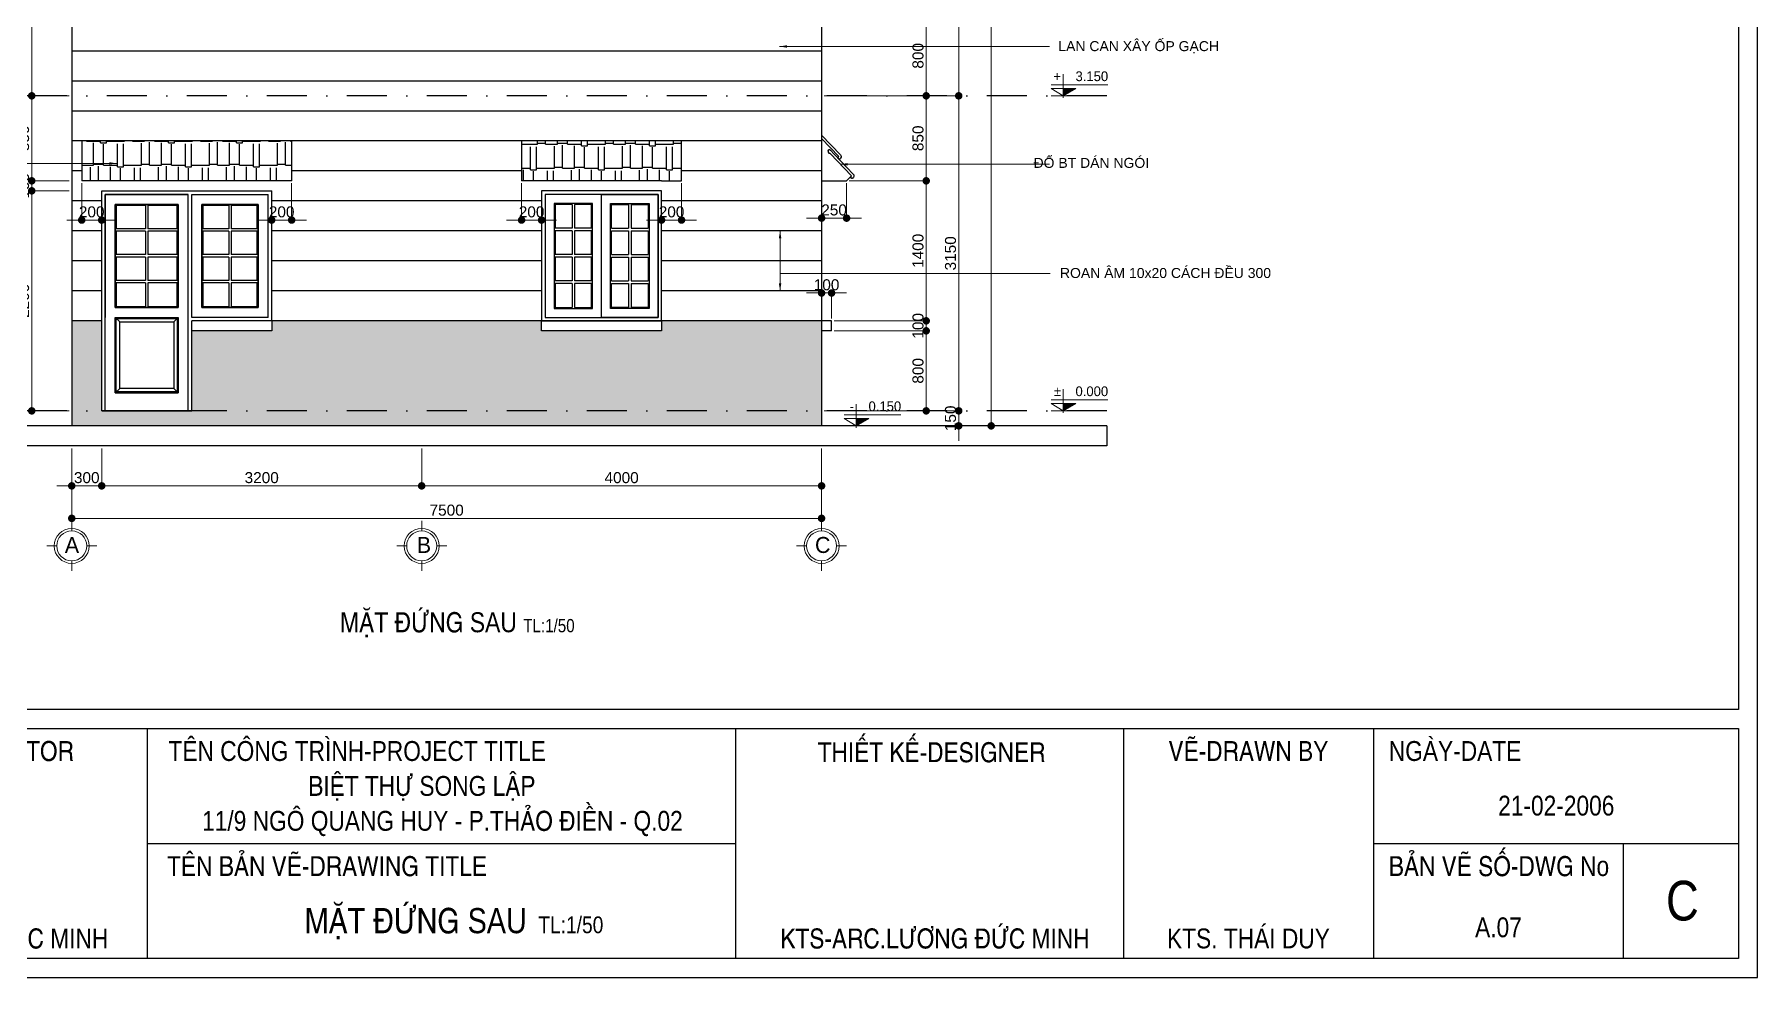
# Model space of a CAD drawing. Header units: millimetres. Extents: x -257631 to 60726, y -119421 to -4977.
# Drawn here: x 26256 to 60726, y -43125 to -24266 of the extents above; entities that cross this region are included whole.
import ezdxf
from ezdxf.enums import TextEntityAlignment as Align

# ---------------------------------------------------------------- set-up
doc = ezdxf.new("R2010")
doc.units = ezdxf.units.MM
doc.header["$LTSCALE"] = 400
doc.header["$MEASUREMENT"] = 0
doc.header["$PDMODE"] = 35
doc.linetypes.add('DASHDOTX2', pattern=[2, 1, -0.5, 0, -0.5])
for name, color, linetype in [('HACTH', 8, 'Continuous'), ('hatch', 9, 'Continuous'), ('KHUNG', 5, 'Continuous'), ('net 2', 7, 'Continuous'), ('net 3', 144, 'Continuous'), ('THAY', 7, 'Continuous'), ('VTH-TRUC', 1, 'Continuous')]:
    doc.layers.add(name, color=color, linetype=linetype)
doc.layers.add('VTH-GHI CHU- KI HIEU', color=7, linetype='Continuous', lineweight=13)
doc.styles.add('100_dim', font='VAVOB.TTF', dxfattribs={"height": 220})
doc.styles.add('100_tieude', font='VAVOB.TTF', dxfattribs={"height": 500})
doc.styles.add('VNI-AVO', font='vhelven.ttf', dxfattribs={"height": 220})
doc.styles.add('VNI-HEL-CON', font='vhelvcn.ttf')
doc.dimstyles.new('style-50', dxfattribs={"dimscale": 0, "dimtxt": 2.3, "dimasz": 150, "dimexe": 50, "dimexo": 50, "dimgap": 50, "dimtad": 1, "dimdec": 0, "dimlfac": 0.5, "dimzin": 9, "dimtxsty": 'VNI-AVO', "dimblk": 'DOT', "dimcen": 0, "dimdle": 150, "dimclrd": 146, "dimclre": 146, "dimclrt": 7, "dimadec": 0, "dimazin": 0, "dimtfac": 1, "dimtdec": 0, "dimtix": 1, "dimtmove": 2, "dimatfit": 3, "dimfxl": 0, "dimlwd": 13, "dimlwe": 13, "dimarcsym": 0})

# ---------------------------------------------------------------- blocks, each defined once
blk = doc.blocks.new('VTH- COTE')
at = {"layer": 'VTH-GHI CHU- KI HIEU'}
blk.add_hatch(color=256, dxfattribs=at).paths.add_polyline_path([(0, 0), (40.7, 24.3), (0, 24.3)])
for p, q in [((0, 71.4), (0, -6.7)), ((-39.7, 24.3), (40.7, 24.3)), ((-39.3, 36.3), (145.4, 36.3)), ((-39.3, 24.3), (0, 0)), ((-39.3, 0), (40.7, 0)), ((40.7, 24.3), (0, 0))]:
    blk.add_line(p, q, dxfattribs=at)
at = {"layer": 'VTH-GHI CHU- KI HIEU', "style": '100_dim'}
blk.add_attdef('%%P0.000', text='', height=32, dxfattribs=at).set_placement((147, 64.1), align=Align.MIDDLE_RIGHT)
blk = doc.blocks.new('_Dot')
at = {"color": 0, "linetype": 'ByBlock', "lineweight": -2}
blk.add_line((-0.5, 0), (-1, 0), dxfattribs=at)
at = {"color": 0, "linetype": 'ByBlock', "lineweight": 100, "const_width": 0.5}
blk.add_lwpolyline([(-0.25, 0, 1), (0.25, 0, 1)], format="xyb", close=True, dxfattribs=at)
blk = doc.blocks.new('*D617')
at = {"layer": 'Defpoints', "color": 0}
for p in [(255384, 106197), (270384, 106197), (270384, 104747)]:
    blk.add_point(p, dxfattribs=at)
at = {"layer": 'net 2', "color": 146, "lineweight": 13}
for p, q in [((255384, 106147), (255384, 104697)), ((270384, 106147), (270384, 104697)), ((255534, 104747), (270234, 104747))]:
    blk.add_line(p, q, dxfattribs=at)
at = {"layer": 'net 2', "color": 146, "lineweight": 13, "xscale": 150, "yscale": 150, "zscale": 150, "rotation": 180}
blk.add_blockref('_Dot', (255384, 104747), dxfattribs=at)
at = {"layer": 'net 2', "color": 146, "lineweight": 13, "xscale": 150, "yscale": 150, "zscale": 150}
blk.add_blockref('_Dot', (270384, 104747), dxfattribs=at)
at = {"layer": 'net 2', "color": 7, "insert": (262884, 104910), "char_height": 220, "attachment_point": 5, "style": 'VNI-AVO'}
blk.add_mtext('7500', dxfattribs=at)
blk = doc.blocks.new('*D616')
at = {"layer": 'Defpoints', "color": 0}
for p in [(271584, 131809), (270434, 106597), (273777, 106597)]:
    blk.add_point(p, dxfattribs=at)
at = {"layer": 'net 2', "color": 146, "lineweight": 13}
for p, q in [((271634, 131809), (273827, 131809)), ((273777, 131659), (273777, 106747)), ((270484, 106597), (273827, 106597))]:
    blk.add_line(p, q, dxfattribs=at)
at = {"layer": 'net 2', "color": 146, "lineweight": 13, "xscale": 150, "yscale": 150, "zscale": 150}
for p, rotation in [((273777, 131809), 90), ((273777, 106597), 270)]:
    blk.add_blockref('_Dot', p, dxfattribs=dict(at, rotation=rotation))
at = {"layer": 'net 2', "color": 7, "insert": (273614, 119203), "char_height": 220, "attachment_point": 5, "rotation": 90, "style": 'VNI-AVO'}
blk.add_mtext('12606', dxfattribs=at)
blk = doc.blocks.new('*D609')
at = {"layer": 'Defpoints', "color": 0}
for p in [(270384, 106897), (270384, 106597), (273127, 106597)]:
    blk.add_point(p, dxfattribs=at)
at = {"layer": 'net 2', "color": 146, "lineweight": 13}
for p, q in [((270434, 106897), (273177, 106897)), ((273127, 107047), (273127, 107197)), ((273127, 106897), (273127, 106597)), ((270434, 106597), (273177, 106597)), ((273127, 106447), (273127, 106297))]:
    blk.add_line(p, q, dxfattribs=at)
at = {"layer": 'net 2', "color": 146, "lineweight": 13, "xscale": 150, "yscale": 150, "zscale": 150}
for p, rotation in [((273127, 106897), 270), ((273127, 106597), 90)]:
    blk.add_blockref('_Dot', p, dxfattribs=dict(at, rotation=rotation))
at = {"layer": 'net 2', "color": 7, "insert": (272964, 106747), "char_height": 220, "attachment_point": 5, "rotation": 90, "style": 'VNI-AVO'}
blk.add_mtext('150', dxfattribs=at)
blk = doc.blocks.new('*D608')
at = {"layer": 'Defpoints', "color": 0}
for p in [(271021, 113197), (270384, 106897), (273127, 106897)]:
    blk.add_point(p, dxfattribs=at)
at = {"layer": 'net 2', "color": 146, "lineweight": 13}
for p, q in [((271071, 113197), (273177, 113197)), ((273127, 113047), (273127, 107047)), ((270434, 106897), (273177, 106897))]:
    blk.add_line(p, q, dxfattribs=at)
at = {"layer": 'net 2', "color": 146, "lineweight": 13, "xscale": 150, "yscale": 150, "zscale": 150}
for p, rotation in [((273127, 113197), 90), ((273127, 106897), 270)]:
    blk.add_blockref('_Dot', p, dxfattribs=dict(at, rotation=rotation))
at = {"layer": 'net 2', "color": 7, "insert": (272964, 110047), "char_height": 220, "attachment_point": 5, "rotation": 90, "style": 'VNI-AVO'}
blk.add_mtext('3150', dxfattribs=at)
blk = doc.blocks.new('*D603')
at = {"layer": 'Defpoints', "color": 0}
for p in [(255384, 106897), (253934, 106597), (255384, 106597)]:
    blk.add_point(p, dxfattribs=at)
at = {"layer": 'net 2', "color": 146, "lineweight": 13}
for p, q in [((255334, 106897), (253884, 106897)), ((253934, 107047), (253934, 107197)), ((253934, 106897), (253934, 106597)), ((255334, 106597), (253884, 106597)), ((253934, 106447), (253934, 106297))]:
    blk.add_line(p, q, dxfattribs=at)
at = {"layer": 'net 2', "color": 146, "lineweight": 13, "xscale": 150, "yscale": 150, "zscale": 150}
for p, rotation in [((253934, 106897), 270), ((253934, 106597), 90)]:
    blk.add_blockref('_Dot', p, dxfattribs=dict(at, rotation=rotation))
at = {"layer": 'net 2', "color": 7, "insert": (253771, 106747), "char_height": 220, "attachment_point": 5, "rotation": 90, "style": 'VNI-AVO'}
blk.add_mtext('150', dxfattribs=at)
blk = doc.blocks.new('*D601')
at = {"layer": 'Defpoints', "color": 0}
for p in [(253934, 119497), (255384, 119497), (255334, 113197)]:
    blk.add_point(p, dxfattribs=at)
at = {"layer": 'net 2', "color": 146, "lineweight": 13}
for p, q in [((255334, 119497), (253884, 119497)), ((253934, 113347), (253934, 119347)), ((255284, 113197), (253884, 113197))]:
    blk.add_line(p, q, dxfattribs=at)
at = {"layer": 'net 2', "color": 146, "lineweight": 13, "xscale": 150, "yscale": 150, "zscale": 150}
for p, rotation in [((253934, 119497), 90), ((253934, 113197), 270)]:
    blk.add_blockref('_Dot', p, dxfattribs=dict(at, rotation=rotation))
at = {"layer": 'net 2', "color": 7, "insert": (253771, 116347), "char_height": 220, "attachment_point": 5, "rotation": 90, "style": 'VNI-AVO'}
blk.add_mtext('3150', dxfattribs=at)
blk = doc.blocks.new('*D600')
at = {"layer": 'Defpoints', "color": 0}
for p in [(253934, 113197), (255334, 113197), (255384, 106897)]:
    blk.add_point(p, dxfattribs=at)
at = {"layer": 'net 2', "color": 146, "lineweight": 13}
for p, q in [((255284, 113197), (253884, 113197)), ((253934, 107047), (253934, 113047)), ((255334, 106897), (253884, 106897))]:
    blk.add_line(p, q, dxfattribs=at)
at = {"layer": 'net 2', "color": 146, "lineweight": 13, "xscale": 150, "yscale": 150, "zscale": 150}
for p, rotation in [((253934, 113197), 90), ((253934, 106897), 270)]:
    blk.add_blockref('_Dot', p, dxfattribs=dict(at, rotation=rotation))
at = {"layer": 'net 2', "color": 7, "insert": (253771, 110047), "char_height": 220, "attachment_point": 5, "rotation": 90, "style": 'VNI-AVO'}
blk.add_mtext('3150', dxfattribs=at)
blk = doc.blocks.new('*D599')
at = {"layer": 'Defpoints', "color": 0}
for p in [(254584, 111497), (254934, 111497), (255384, 111297)]:
    blk.add_point(p, dxfattribs=at)
at = {"layer": 'net 2', "color": 146, "lineweight": 13}
for p, q in [((254584, 111647), (254584, 111797)), ((254884, 111497), (254534, 111497)), ((254584, 111297), (254584, 111497)), ((255334, 111297), (254534, 111297)), ((254584, 111147), (254584, 110997))]:
    blk.add_line(p, q, dxfattribs=at)
at = {"layer": 'net 2', "color": 146, "lineweight": 13, "xscale": 150, "yscale": 150, "zscale": 150}
for p, rotation in [((254584, 111497), 270), ((254584, 111297), 90)]:
    blk.add_blockref('_Dot', p, dxfattribs=dict(at, rotation=rotation))
at = {"layer": 'net 2', "color": 7, "insert": (254421, 111397), "char_height": 220, "attachment_point": 5, "rotation": 90, "style": 'VNI-AVO'}
blk.add_mtext('100', dxfattribs=at)
blk = doc.blocks.new('*D595')
at = {"layer": 'Defpoints', "color": 0}
for p in [(267583, 111497), (267183, 111297), (267583, 110712)]:
    blk.add_point(p, dxfattribs=at)
at = {"layer": 'net 2', "color": 146, "lineweight": 13}
for p, q in [((267583, 111447), (267583, 110662)), ((267183, 111247), (267183, 110662)), ((267033, 110712), (266883, 110712)), ((267183, 110712), (267583, 110712)), ((267733, 110712), (267883, 110712))]:
    blk.add_line(p, q, dxfattribs=at)
at = {"layer": 'net 2', "color": 146, "lineweight": 13, "xscale": 150, "yscale": 150, "zscale": 150}
blk.add_blockref('_Dot', (267183, 110712), dxfattribs=at)
at = {"layer": 'net 2', "color": 146, "lineweight": 13, "xscale": 150, "yscale": 150, "zscale": 150, "rotation": 180}
blk.add_blockref('_Dot', (267583, 110712), dxfattribs=at)
at = {"layer": 'net 2', "color": 7, "insert": (267383, 110875), "char_height": 220, "attachment_point": 5, "style": 'VNI-AVO'}
blk.add_mtext('200', dxfattribs=at)
blk = doc.blocks.new('*D596')
at = {"layer": 'Defpoints', "color": 0}
for p in [(264383, 111497), (264783, 111297), (264383, 110712)]:
    blk.add_point(p, dxfattribs=at)
at = {"layer": 'net 2', "color": 146, "lineweight": 13}
for p, q in [((264383, 111447), (264383, 110662)), ((264783, 111247), (264783, 110662)), ((264233, 110712), (264083, 110712)), ((264783, 110712), (264383, 110712)), ((264933, 110712), (265083, 110712))]:
    blk.add_line(p, q, dxfattribs=at)
at = {"layer": 'net 2', "color": 146, "lineweight": 13, "xscale": 150, "yscale": 150, "zscale": 150}
blk.add_blockref('_Dot', (264383, 110712), dxfattribs=at)
at = {"layer": 'net 2', "color": 146, "lineweight": 13, "xscale": 150, "yscale": 150, "zscale": 150, "rotation": 180}
blk.add_blockref('_Dot', (264783, 110712), dxfattribs=at)
at = {"layer": 'net 2', "color": 7, "insert": (264583, 110875), "char_height": 220, "attachment_point": 5, "style": 'VNI-AVO'}
blk.add_mtext('200', dxfattribs=at)
blk = doc.blocks.new('*D594')
at = {"layer": 'Defpoints', "color": 0}
for p in [(255583, 111497), (255983, 111297), (255583, 110712)]:
    blk.add_point(p, dxfattribs=at)
at = {"layer": 'net 2', "color": 146, "lineweight": 13}
for p, q in [((255583, 111447), (255583, 110662)), ((255983, 111247), (255983, 110662)), ((255433, 110712), (255283, 110712)), ((255983, 110712), (255583, 110712)), ((256133, 110712), (256283, 110712))]:
    blk.add_line(p, q, dxfattribs=at)
at = {"layer": 'net 2', "color": 146, "lineweight": 13, "xscale": 150, "yscale": 150, "zscale": 150}
blk.add_blockref('_Dot', (255583, 110712), dxfattribs=at)
at = {"layer": 'net 2', "color": 146, "lineweight": 13, "xscale": 150, "yscale": 150, "zscale": 150, "rotation": 180}
blk.add_blockref('_Dot', (255983, 110712), dxfattribs=at)
at = {"layer": 'net 2', "color": 7, "insert": (255783, 110875), "char_height": 220, "attachment_point": 5, "style": 'VNI-AVO'}
blk.add_mtext('200', dxfattribs=at)
blk = doc.blocks.new('*D593')
at = {"layer": 'Defpoints', "color": 0}
for p in [(259783, 111497), (259383, 111297), (259783, 110712)]:
    blk.add_point(p, dxfattribs=at)
at = {"layer": 'net 2', "color": 146, "lineweight": 13}
for p, q in [((259783, 111447), (259783, 110662)), ((259383, 111247), (259383, 110662)), ((259233, 110712), (259083, 110712)), ((259383, 110712), (259783, 110712)), ((259933, 110712), (260083, 110712))]:
    blk.add_line(p, q, dxfattribs=at)
at = {"layer": 'net 2', "color": 146, "lineweight": 13, "xscale": 150, "yscale": 150, "zscale": 150}
blk.add_blockref('_Dot', (259383, 110712), dxfattribs=at)
at = {"layer": 'net 2', "color": 146, "lineweight": 13, "xscale": 150, "yscale": 150, "zscale": 150, "rotation": 180}
blk.add_blockref('_Dot', (259783, 110712), dxfattribs=at)
at = {"layer": 'net 2', "color": 7, "insert": (259583, 110875), "char_height": 220, "attachment_point": 5, "style": 'VNI-AVO'}
blk.add_mtext('200', dxfattribs=at)
blk = doc.blocks.new('*D574')
at = {"layer": 'Defpoints', "color": 0}
for p in [(270584, 108497), (272477, 108497), (270384, 106897)]:
    blk.add_point(p, dxfattribs=at)
at = {"layer": 'HACTH', "color": 146, "lineweight": 13}
for p, q in [((270634, 108497), (272527, 108497)), ((272477, 107047), (272477, 108347)), ((270434, 106897), (272527, 106897))]:
    blk.add_line(p, q, dxfattribs=at)
at = {"layer": 'HACTH', "color": 146, "lineweight": 13, "xscale": 150, "yscale": 150, "zscale": 150}
for p, rotation in [((272477, 108497), 90), ((272477, 106897), 270)]:
    blk.add_blockref('_Dot', p, dxfattribs=dict(at, rotation=rotation))
at = {"layer": 'HACTH', "color": 7, "insert": (272314, 107697), "char_height": 220, "attachment_point": 5, "rotation": 90, "style": 'VNI-AVO'}
blk.add_mtext('800', dxfattribs=at)
blk = doc.blocks.new('*D575')
at = {"layer": 'Defpoints', "color": 0}
for p in [(270584, 108697), (272477, 108697), (270584, 108497)]:
    blk.add_point(p, dxfattribs=at)
at = {"layer": 'HACTH', "color": 146, "lineweight": 13}
for p, q in [((272477, 108847), (272477, 108997)), ((270634, 108697), (272527, 108697)), ((272477, 108497), (272477, 108697)), ((270634, 108497), (272527, 108497)), ((272477, 108347), (272477, 108197))]:
    blk.add_line(p, q, dxfattribs=at)
at = {"layer": 'HACTH', "color": 146, "lineweight": 13, "xscale": 150, "yscale": 150, "zscale": 150}
for p, rotation in [((272477, 108697), 270), ((272477, 108497), 90)]:
    blk.add_blockref('_Dot', p, dxfattribs=dict(at, rotation=rotation))
at = {"layer": 'HACTH', "color": 7, "insert": (272314, 108597), "char_height": 220, "attachment_point": 5, "rotation": 90, "style": 'VNI-AVO'}
blk.add_mtext('100', dxfattribs=at)
blk = doc.blocks.new('*D576')
at = {"layer": 'Defpoints', "color": 0}
for p in [(270884, 111497), (272477, 111497), (270584, 108697)]:
    blk.add_point(p, dxfattribs=at)
at = {"layer": 'HACTH', "color": 146, "lineweight": 13}
for p, q in [((270934, 111497), (272527, 111497)), ((272477, 108847), (272477, 111347)), ((270634, 108697), (272527, 108697))]:
    blk.add_line(p, q, dxfattribs=at)
at = {"layer": 'HACTH', "color": 146, "lineweight": 13, "xscale": 150, "yscale": 150, "zscale": 150}
for p, rotation in [((272477, 111497), 90), ((272477, 108697), 270)]:
    blk.add_blockref('_Dot', p, dxfattribs=dict(at, rotation=rotation))
at = {"layer": 'HACTH', "color": 7, "insert": (272314, 110097), "char_height": 220, "attachment_point": 5, "rotation": 90, "style": 'VNI-AVO'}
blk.add_mtext('1400', dxfattribs=at)
blk = doc.blocks.new('*D577')
at = {"layer": 'Defpoints', "color": 0}
for p in [(270384, 113197), (272477, 113197), (270884, 111497)]:
    blk.add_point(p, dxfattribs=at)
at = {"layer": 'HACTH', "color": 146, "lineweight": 13}
for p, q in [((270434, 113197), (272527, 113197)), ((272477, 111647), (272477, 113047)), ((270934, 111497), (272527, 111497))]:
    blk.add_line(p, q, dxfattribs=at)
at = {"layer": 'HACTH', "color": 146, "lineweight": 13, "xscale": 150, "yscale": 150, "zscale": 150}
for p, rotation in [((272477, 113197), 90), ((272477, 111497), 270)]:
    blk.add_blockref('_Dot', p, dxfattribs=dict(at, rotation=rotation))
at = {"layer": 'HACTH', "color": 7, "insert": (272314, 112347), "char_height": 220, "attachment_point": 5, "rotation": 90, "style": 'VNI-AVO'}
blk.add_mtext('850', dxfattribs=at)
blk = doc.blocks.new('*D578')
at = {"layer": 'Defpoints', "color": 0}
for p in [(270584, 114797), (272477, 114797), (270384, 113197)]:
    blk.add_point(p, dxfattribs=at)
at = {"layer": 'HACTH', "color": 146, "lineweight": 13}
for p, q in [((270634, 114797), (272527, 114797)), ((272477, 113347), (272477, 114647)), ((270434, 113197), (272527, 113197))]:
    blk.add_line(p, q, dxfattribs=at)
at = {"layer": 'HACTH', "color": 146, "lineweight": 13, "xscale": 150, "yscale": 150, "zscale": 150}
for p, rotation in [((272477, 114797), 90), ((272477, 113197), 270)]:
    blk.add_blockref('_Dot', p, dxfattribs=dict(at, rotation=rotation))
at = {"layer": 'HACTH', "color": 7, "insert": (272314, 113997), "char_height": 220, "attachment_point": 5, "rotation": 90, "style": 'VNI-AVO'}
blk.add_mtext('800', dxfattribs=at)
blk = doc.blocks.new('*D583')
at = {"layer": 'Defpoints', "color": 0}
for p in [(270584, 119497), (273127, 119497), (271021, 113197)]:
    blk.add_point(p, dxfattribs=at)
at = {"layer": 'HACTH', "color": 146, "lineweight": 13}
for p, q in [((270634, 119497), (273177, 119497)), ((273127, 113347), (273127, 119347)), ((271071, 113197), (273177, 113197))]:
    blk.add_line(p, q, dxfattribs=at)
at = {"layer": 'HACTH', "color": 146, "lineweight": 13, "xscale": 150, "yscale": 150, "zscale": 150}
for p, rotation in [((273127, 119497), 90), ((273127, 113197), 270)]:
    blk.add_blockref('_Dot', p, dxfattribs=dict(at, rotation=rotation))
at = {"layer": 'HACTH', "color": 7, "insert": (272964, 116347), "char_height": 220, "attachment_point": 5, "rotation": 90, "style": 'VNI-AVO'}
blk.add_mtext('3150', dxfattribs=at)
blk = doc.blocks.new('*D584')
at = {"layer": 'Defpoints', "color": 0}
for p in [(262384, 106197), (270384, 106197), (262384, 105397)]:
    blk.add_point(p, dxfattribs=at)
at = {"layer": 'HACTH', "color": 146, "lineweight": 13}
for p, q in [((262384, 106147), (262384, 105347)), ((270384, 106147), (270384, 105347)), ((270234, 105397), (262534, 105397))]:
    blk.add_line(p, q, dxfattribs=at)
at = {"layer": 'HACTH', "color": 146, "lineweight": 13, "xscale": 150, "yscale": 150, "zscale": 150, "rotation": 180}
blk.add_blockref('_Dot', (262384, 105397), dxfattribs=at)
at = {"layer": 'HACTH', "color": 146, "lineweight": 13, "xscale": 150, "yscale": 150, "zscale": 150}
blk.add_blockref('_Dot', (270384, 105397), dxfattribs=at)
at = {"layer": 'HACTH', "color": 7, "insert": (266384, 105560), "char_height": 220, "attachment_point": 5, "style": 'VNI-AVO'}
blk.add_mtext('4000', dxfattribs=at)
blk = doc.blocks.new('*D585')
at = {"layer": 'Defpoints', "color": 0}
for p in [(255983, 106197), (262384, 106104), (255983, 105397)]:
    blk.add_point(p, dxfattribs=at)
at = {"layer": 'HACTH', "color": 146, "lineweight": 13}
for p, q in [((255983, 106147), (255983, 105347)), ((262384, 106054), (262384, 105347)), ((262234, 105397), (256133, 105397))]:
    blk.add_line(p, q, dxfattribs=at)
at = {"layer": 'HACTH', "color": 146, "lineweight": 13, "xscale": 150, "yscale": 150, "zscale": 150, "rotation": 180}
blk.add_blockref('_Dot', (255983, 105397), dxfattribs=at)
at = {"layer": 'HACTH', "color": 146, "lineweight": 13, "xscale": 150, "yscale": 150, "zscale": 150}
blk.add_blockref('_Dot', (262384, 105397), dxfattribs=at)
at = {"layer": 'HACTH', "color": 7, "insert": (259184, 105560), "char_height": 220, "attachment_point": 5, "style": 'VNI-AVO'}
blk.add_mtext('3200', dxfattribs=at)
blk = doc.blocks.new('*D586')
at = {"layer": 'Defpoints', "color": 0}
for p in [(255384, 106197), (255983, 106197), (255384, 105397)]:
    blk.add_point(p, dxfattribs=at)
at = {"layer": 'HACTH', "color": 146, "lineweight": 13}
for p, q in [((255384, 106147), (255384, 105347)), ((255983, 106147), (255983, 105347)), ((255234, 105397), (255084, 105397)), ((255983, 105397), (255384, 105397)), ((256133, 105397), (256283, 105397))]:
    blk.add_line(p, q, dxfattribs=at)
at = {"layer": 'HACTH', "color": 146, "lineweight": 13, "xscale": 150, "yscale": 150, "zscale": 150}
blk.add_blockref('_Dot', (255384, 105397), dxfattribs=at)
at = {"layer": 'HACTH', "color": 146, "lineweight": 13, "xscale": 150, "yscale": 150, "zscale": 150, "rotation": 180}
blk.add_blockref('_Dot', (255983, 105397), dxfattribs=at)
at = {"layer": 'HACTH', "color": 7, "insert": (255684, 105560), "char_height": 220, "attachment_point": 5, "style": 'VNI-AVO'}
blk.add_mtext('300', dxfattribs=at)
blk = doc.blocks.new('TRUC')
at = {"layer": 'KHUNG', "lineweight": 20}
blk.add_circle((0, -500), 300, dxfattribs=at)
at = {"layer": 'VTH-TRUC', "color": 2, "lineweight": 20}
for p, q in [((0, -200), (0, 0)), ((-300, -500), (-500, -500)), ((300, -500), (500, -500)), ((0, -800), (0, -1000))]:
    blk.add_line(p, q, dxfattribs=at)
blk.add_circle((0, -500), 350, dxfattribs=at)
at = {"layer": 'VTH-TRUC', "color": 7, "style": '100_tieude'}
blk.add_attdef('A', text='', height=320, dxfattribs=at).set_placement((2, -482), align=Align.MIDDLE_CENTER)
blk = doc.blocks.new('*D569')
at = {"layer": 'Defpoints', "color": 0}
for p in [(255384, 119297), (254584, 113197), (255384, 113197)]:
    blk.add_point(p, dxfattribs=at)
at = {"layer": 'HACTH', "color": 146, "lineweight": 13}
for p, q in [((255334, 119297), (254534, 119297)), ((254584, 119147), (254584, 113347)), ((255334, 113197), (254534, 113197))]:
    blk.add_line(p, q, dxfattribs=at)
at = {"layer": 'HACTH', "color": 146, "lineweight": 13, "xscale": 150, "yscale": 150, "zscale": 150}
for p, rotation in [((254584, 119297), 90), ((254584, 113197), 270)]:
    blk.add_blockref('_Dot', p, dxfattribs=dict(at, rotation=rotation))
at = {"layer": 'HACTH', "color": 7, "insert": (254421, 116247), "char_height": 220, "attachment_point": 5, "rotation": 90, "style": 'VNI-AVO'}
blk.add_mtext('3050', dxfattribs=at)
blk = doc.blocks.new('*D570')
at = {"layer": 'Defpoints', "color": 0}
for p in [(255384, 113197), (254584, 111497), (255384, 111497)]:
    blk.add_point(p, dxfattribs=at)
at = {"layer": 'HACTH', "color": 146, "lineweight": 13}
for p, q in [((255334, 113197), (254534, 113197)), ((254584, 113047), (254584, 111647)), ((255334, 111497), (254534, 111497))]:
    blk.add_line(p, q, dxfattribs=at)
at = {"layer": 'HACTH', "color": 146, "lineweight": 13, "xscale": 150, "yscale": 150, "zscale": 150}
for p, rotation in [((254584, 113197), 90), ((254584, 111497), 270)]:
    blk.add_blockref('_Dot', p, dxfattribs=dict(at, rotation=rotation))
at = {"layer": 'HACTH', "color": 7, "insert": (254421, 112347), "char_height": 220, "attachment_point": 5, "rotation": 90, "style": 'VNI-AVO'}
blk.add_mtext('850', dxfattribs=at)
blk = doc.blocks.new('*D571')
at = {"layer": 'Defpoints', "color": 0}
for p in [(255384, 111297), (254584, 106897), (255384, 106897)]:
    blk.add_point(p, dxfattribs=at)
at = {"layer": 'HACTH', "color": 146, "lineweight": 13}
for p, q in [((255334, 111297), (254534, 111297)), ((254584, 111147), (254584, 107047)), ((255334, 106897), (254534, 106897))]:
    blk.add_line(p, q, dxfattribs=at)
at = {"layer": 'HACTH', "color": 146, "lineweight": 13, "xscale": 150, "yscale": 150, "zscale": 150}
for p, rotation in [((254584, 111297), 90), ((254584, 106897), 270)]:
    blk.add_blockref('_Dot', p, dxfattribs=dict(at, rotation=rotation))
at = {"layer": 'HACTH', "color": 7, "insert": (254421, 109097), "char_height": 220, "attachment_point": 5, "rotation": 90, "style": 'VNI-AVO'}
blk.add_mtext('2200', dxfattribs=at)
blk = doc.blocks.new('*D563')
at = {"layer": 'Defpoints', "color": 0}
for p in [(270384, 111497), (270884, 111497), (270384, 110751)]:
    blk.add_point(p, dxfattribs=at)
at = {"layer": 'net 2', "color": 146, "lineweight": 13}
for p, q in [((270384, 111447), (270384, 110701)), ((270884, 111447), (270884, 110701)), ((270234, 110751), (270084, 110751)), ((270884, 110751), (270384, 110751)), ((271034, 110751), (271184, 110751))]:
    blk.add_line(p, q, dxfattribs=at)
at = {"layer": 'net 2', "color": 146, "lineweight": 13, "xscale": 150, "yscale": 150, "zscale": 150}
blk.add_blockref('_Dot', (270384, 110751), dxfattribs=at)
at = {"layer": 'net 2', "color": 146, "lineweight": 13, "xscale": 150, "yscale": 150, "zscale": 150, "rotation": 180}
blk.add_blockref('_Dot', (270884, 110751), dxfattribs=at)
at = {"layer": 'net 2', "color": 7, "insert": (270634, 110914), "char_height": 220, "attachment_point": 5, "style": 'VNI-AVO'}
blk.add_mtext('250', dxfattribs=at)
blk = doc.blocks.new('*D565')
at = {"layer": 'Defpoints', "color": 0}
for p in [(270384, 109254), (270384, 108697), (270584, 108697)]:
    blk.add_point(p, dxfattribs=at)
at = {"layer": 'net 2', "color": 146, "lineweight": 13}
for p, q in [((270384, 108747), (270384, 109304)), ((270584, 108747), (270584, 109304)), ((270234, 109254), (270084, 109254)), ((270584, 109254), (270384, 109254)), ((270734, 109254), (270884, 109254))]:
    blk.add_line(p, q, dxfattribs=at)
at = {"layer": 'net 2', "color": 146, "lineweight": 13, "xscale": 150, "yscale": 150, "zscale": 150}
blk.add_blockref('_Dot', (270384, 109254), dxfattribs=at)
at = {"layer": 'net 2', "color": 146, "lineweight": 13, "xscale": 150, "yscale": 150, "zscale": 150, "rotation": 180}
blk.add_blockref('_Dot', (270584, 109254), dxfattribs=at)
at = {"layer": 'net 2', "color": 7, "insert": (270484, 109417), "char_height": 220, "attachment_point": 5, "style": 'VNI-AVO'}
blk.add_mtext('100', dxfattribs=at)

msp = doc.modelspace()

# ---------------------------------------------------------------- hatches: boundary and pattern name
at = {"layer": 'HACTH'}
h = msp.add_hatch(dxfattribs=at)
h.set_pattern_fill('DOTS,_O', color=256, scale=2000)
h.set_pattern_definition([(0, (0, 0), (62.5, 125), [0, -125])])
h.paths.add_polyline_path([(42002.1, -31792.8), (42002.1, -29992.8), (38801.6, -29992.8), (38801.6, -30192.8), (36401.6, -30192.8), (36401.6, -29992.8), (31001.6, -29992.8), (31001.6, -30192.8), (29401.6, -30192.8), (29401.6, -31792.8)])
h.paths.add_polyline_path([(27002.1, -31792.8), (27601.6, -31792.8), (27601.6, -29992.8), (27002.1, -29992.8)])
h.paths.add_polyline_path([(42002.1, -32092.8), (42002.1, -31792.8), (27002.1, -31792.8), (27002.1, -32092.8)])
h.paths.add_polyline_path([(42002.1, -14292.8), (41402.1, -14292.8), (41402.1, -15292.8), (34402.1, -15292.8), (34402.1, -14292.8), (33802.1, -14292.8), (33802.1, -16792.8), (42002.1, -16792.8)])
h.paths.add_polyline_path([(33793.1, -15810.6), (34411.1, -15810.6), (34411.1, -16146.8), (33793.1, -16146.8)], flags=9)
h.paths.add_polyline_path([(37203.3, -15810.6), (38000.9, -15810.6), (38000.9, -16146.8), (37203.3, -16146.8)], flags=24)
h.paths.add_polyline_path([(41393.1, -15810.6), (42011.1, -15810.6), (42011.1, -16146.8), (41393.1, -16146.8)], flags=9)
h = msp.add_hatch(dxfattribs=at)
h.set_pattern_fill('AR-RSHKE,_O', color=256, scale=40)
h.set_pattern_definition([(0, (0, 0), (1020, 480), [240, -200, 280, -120, 360, -160]), (0, (240, 20), (1020, 480), [200, -760, 160, -240]), (0, (720, -30), (1020, 480), [120, -1240]), (90, (0, 0), (-340, 480), [460, -1460]), (90, (240, 0), (-340, 480), [450, -1470]), (90, (440, 0), (-340, 480), [420, -1500]), (90, (720, -30), (-340, 480), [460, -1460]), (90, (840, -30), (-340, 480), [460, -1460]), (90, (1200, 0), (-340, 480), [440, -1480])])
h.paths.add_polyline_path([(31401.6, -26392.8), (27201.6, -26392.8), (27201.6, -27192.8), (31401.6, -27192.8)])
h = msp.add_hatch(dxfattribs=at)
h.set_pattern_fill('AR-RSHKE,_O', color=256, scale=40)
h.set_pattern_definition([(0, (1799.04, -6300), (1020, 480), [240, -200, 280, -120, 360, -160]), (0, (2039.04, -6280), (1020, 480), [200, -760, 160, -240]), (0, (2519.04, -6330), (1020, 480), [120, -1240]), (90, (1799.04, -6300), (-340, 480), [460, -1460]), (90, (2039.04, -6300), (-340, 480), [450, -1470]), (90, (2239.04, -6300), (-340, 480), [420, -1500]), (90, (2519.04, -6330), (-340, 480), [460, -1460]), (90, (2639.04, -6330), (-340, 480), [460, -1460]), (90, (2999.04, -6300), (-340, 480), [440, -1480])])
h.paths.add_polyline_path([(39201.6, -26392.8), (36001.6, -26392.8), (36001.6, -27192.8), (38801.6, -27192.8), (39201.6, -27192.8)])

# ---------------------------------------------------------------- linework, layer by layer
for p, q in [((27002.1, -24592.8), (42002.1, -24592.8)), ((27002.1, -25192.8), (42002.1, -25192.8)), ((27002.1, -25792.8), (42002.1, -25792.8)), ((27201.6, -26392.8), (27002.1, -26392.8)), ((42002.1, -26392.8), (31401.6, -26392.8)), ((27201.6, -26992.8), (27002.1, -26992.8)), ((36001.6, -26992.8), (31401.6, -26992.8)), ((42002.1, -26992.8), (39201.6, -26992.8)), ((27601.6, -27592.8), (27002.1, -27592.8)), ((36401.6, -27592.8), (31001.6, -27592.8)), ((37011.6, -27662.8), (37011.6, -28140.3)), ((37061.6, -27662.8), (37061.6, -28140.3)), ((38141.6, -27662.8), (38141.6, -28140.3)), ((38191.6, -27662.8), (38191.6, -28140.3)), ((42002.1, -27592.8), (38801.6, -27592.8)), ((27601.6, -28192.8), (27002.1, -28192.8)), ((36401.6, -28192.8), (31001.6, -28192.8)), ((37011.6, -28140.3), (36671.6, -28140.3)), ((37011.6, -28190.3), (36671.6, -28190.3)), ((37011.6, -28190.3), (37011.6, -28667.8)), ((37401.6, -28140.3), (37061.6, -28140.3)), ((37401.6, -28190.3), (37061.6, -28190.3)), ((37061.6, -28190.3), (37061.6, -28667.8)), ((37801.6, -28140.3), (38141.6, -28140.3)), ((37801.6, -28190.3), (38141.6, -28190.3)), ((38141.6, -28190.3), (38141.6, -28667.8)), ((38191.6, -28140.3), (38531.6, -28140.3)), ((38191.6, -28190.3), (38191.6, -28667.8)), ((38191.6, -28190.3), (38531.6, -28190.3)), ((42002.1, -28192.8), (38801.6, -28192.8)), ((27601.6, -28792.8), (27002.1, -28792.8)), ((36401.6, -28792.8), (31001.6, -28792.8)), ((37011.6, -28667.8), (36671.6, -28667.8)), ((37011.6, -28717.8), (36671.6, -28717.8)), ((37011.6, -28717.8), (37011.6, -29195.3)), ((37401.6, -28667.8), (37061.6, -28667.8)), ((37401.6, -28717.8), (37061.6, -28717.8)), ((37061.6, -28717.8), (37061.6, -29195.3)), ((37801.6, -28667.8), (38141.6, -28667.8)), ((37801.6, -28717.8), (38141.6, -28717.8)), ((38141.6, -28717.8), (38141.6, -29195.3)), ((38191.6, -28667.8), (38531.6, -28667.8)), ((38191.6, -28717.8), (38191.6, -29195.3)), ((38191.6, -28717.8), (38531.6, -28717.8)), ((42002.1, -28792.8), (38801.6, -28792.8)), ((37011.6, -29195.3), (36671.6, -29195.3)), ((37011.6, -29245.3), (36671.6, -29245.3)), ((37011.6, -29245.3), (37011.6, -29722.8)), ((37401.6, -29195.3), (37061.6, -29195.3)), ((37401.6, -29245.3), (37061.6, -29245.3)), ((37061.6, -29245.3), (37061.6, -29722.8)), ((37801.6, -29195.3), (38141.6, -29195.3)), ((37801.6, -29245.3), (38141.6, -29245.3)), ((38141.6, -29245.3), (38141.6, -29722.8)), ((38191.6, -29195.3), (38531.6, -29195.3)), ((38191.6, -29245.3), (38191.6, -29722.8)), ((38191.6, -29245.3), (38531.6, -29245.3)), ((27601.6, -29392.8), (27002.1, -29392.8)), ((36401.6, -29392.8), (31001.6, -29392.8)), ((42002.1, -29392.8), (38801.6, -29392.8)), ((27601.6, -29992.8), (27002.1, -29992.8)), ((42002.1, -29992.8), (31001.6, -29992.8))]:
    msp.add_line(p, q, dxfattribs=at)
at = {"layer": 'HACTH', "linetype": 'DASHDOTX2', "ltscale": 2}
for p, q in [((47706.4, -25492.8), (21911.6, -25492.8)), ((47706.4, -31792.8), (21911.6, -31792.8))]:
    msp.add_line(p, q, dxfattribs=at)
at = {"layer": 'HACTH'}
for points in [[(7964, -43125.1), (60725.9, -43125.1), (60725.9, -4977.1), (7964, -4977.1)], [(38731.6, -27462.8), (36471.6, -27462.8), (36471.6, -29922.8), (38731.6, -29922.8)], [(37601.6, -27462.8), (36471.6, -27462.8), (36471.6, -29922.8), (37601.6, -29922.8)], [(37601.6, -27462.8), (38731.6, -27462.8), (38731.6, -29922.8), (37601.6, -29922.8)], [(37421.6, -27642.8), (36651.6, -27642.8), (36651.6, -29742.8), (37421.6, -29742.8)], [(37781.6, -27642.8), (38551.6, -27642.8), (38551.6, -29742.8), (37781.6, -29742.8)]]:
    msp.add_lwpolyline(points, close=True, dxfattribs=at)
for points in [[(37011.6, -27662.8), (36671.6, -27662.8), (36671.6, -28140.3)], [(37401.6, -28140.3), (37401.6, -27662.8), (37061.6, -27662.8)], [(37801.6, -28140.3), (37801.6, -27662.8), (38141.6, -27662.8)], [(38191.6, -27662.8), (38531.6, -27662.8), (38531.6, -28140.3)], [(36671.6, -28190.3), (36671.6, -28667.8)], [(37401.6, -28667.8), (37401.6, -28190.3)], [(37801.6, -28667.8), (37801.6, -28190.3)], [(38531.6, -28190.3), (38531.6, -28667.8)], [(36671.6, -28717.8), (36671.6, -29195.3)], [(37401.6, -29195.3), (37401.6, -28717.8)], [(37801.6, -29195.3), (37801.6, -28717.8)], [(38531.6, -28717.8), (38531.6, -29195.3)], [(36671.6, -29245.3), (36671.6, -29722.8), (37011.6, -29722.8)], [(37061.6, -29722.8), (37401.6, -29722.8), (37401.6, -29245.3)], [(38141.6, -29722.8), (37801.6, -29722.8), (37801.6, -29245.3)], [(38531.6, -29245.3), (38531.6, -29722.8), (38191.6, -29722.8)]]:
    msp.add_lwpolyline(points, dxfattribs=at)
at = {"layer": 'hatch'}
for p, q in [((27961.6, -30012.8), (27871.6, -29922.8)), ((29041.6, -30012.8), (29131.6, -29922.8)), ((27961.6, -31342.8), (27871.6, -31432.8)), ((29041.6, -31342.8), (29131.6, -31432.8))]:
    msp.add_line(p, q, dxfattribs=at)
at = {"layer": 'KHUNG'}
for p, q in [((28510.8, -38142.2), (28510.8, -42745.6)), ((40286.7, -42745.6), (40286.7, -38142.2)), ((48040.2, -38142.2), (48040.2, -42745.6)), ((53042.4, -38142.2), (53042.4, -42745.6)), ((28510.8, -40443.9), (40286.7, -40443.9)), ((53042.4, -40443.9), (60346.3, -40443.9)), ((58044.6, -42745.6), (58044.6, -40443.9))]:
    msp.add_line(p, q, dxfattribs=at)
for points in [[(9340.9, -5356.7), (60346.3, -5356.7), (60346.3, -37762.6), (9340.9, -37762.6)], [(9340.9, -38142.2), (60346.3, -38142.2), (60346.3, -42745.6), (9340.9, -42745.6)]]:
    msp.add_lwpolyline(points, close=True, dxfattribs=at)
for points in [[(9340.9, -5356.7), (60346.3, -5356.7), (60346.3, -37762.6)], [(60346.3, -38142.2), (60346.3, -42745.6), (9340.9, -42745.6), (9340.9, -38142.2)]]:
    msp.add_lwpolyline(points, dxfattribs=at)
at = {"layer": 'net 2'}
for p, q in [((47706.4, -32092.8), (21911.6, -32092.8)), ((47706.4, -32092.8), (47706.4, -32492.8)), ((47706.4, -32492.8), (21911.6, -32492.8))]:
    msp.add_line(p, q, dxfattribs=at)
at = {"layer": 'net 3'}
for p, q in [((27002.1, -6880.1), (27002.1, -32092.8)), ((42002.1, -19392.8), (42002.1, -32092.8)), ((31401.6, -27192.8), (27201.6, -27192.8)), ((38801.6, -27192.8), (36001.6, -27192.8)), ((38801.6, -27192.8), (39201.6, -27192.8)), ((42002.1, -27192.8), (42502.1, -27192.8)), ((42502.1, -27192.8), (42602.1, -27092.8)), ((27601.6, -27392.8), (31001.6, -27392.8)), ((27601.6, -31792.8), (27601.6, -27392.8)), ((27671.6, -27462.8), (29331.6, -27462.8)), ((27671.6, -31792.8), (27671.6, -27462.8)), ((29331.6, -31792.8), (29331.6, -27462.8)), ((29401.6, -29922.8), (29401.6, -27462.8)), ((29401.6, -27462.8), (30931.6, -27462.8)), ((30931.6, -29922.8), (30931.6, -27462.8)), ((31001.6, -29992.8), (31001.6, -27392.8)), ((28476.6, -27682.8), (28476.6, -28150.3)), ((28526.6, -27682.8), (28526.6, -28150.3)), ((30141.6, -27682.8), (30141.6, -28150.3)), ((30191.6, -27682.8), (30191.6, -28150.3)), ((28476.6, -28150.3), (27891.6, -28150.3)), ((28476.6, -28200.3), (27891.6, -28200.3)), ((28476.6, -28200.3), (28476.6, -28667.8)), ((29111.6, -28150.3), (28526.6, -28150.3)), ((28526.6, -28200.3), (28526.6, -28667.8)), ((29111.6, -28200.3), (28526.6, -28200.3)), ((30141.6, -28150.3), (29621.6, -28150.3)), ((30141.6, -28200.3), (29621.6, -28200.3)), ((30141.6, -28200.3), (30141.6, -28667.8)), ((30711.6, -28150.3), (30191.6, -28150.3)), ((30711.6, -28200.3), (30191.6, -28200.3)), ((30191.6, -28200.3), (30191.6, -28667.8)), ((28476.6, -28667.8), (27891.6, -28667.8)), ((28476.6, -28717.8), (27891.6, -28717.8)), ((28476.6, -28717.8), (28476.6, -29185.3)), ((29111.6, -28667.8), (28526.6, -28667.8)), ((28526.6, -28717.8), (28526.6, -29185.3)), ((29111.6, -28717.8), (28526.6, -28717.8)), ((30141.6, -28667.8), (29621.6, -28667.8)), ((30141.6, -28717.8), (29621.6, -28717.8)), ((30141.6, -28717.8), (30141.6, -29185.3)), ((30711.6, -28667.8), (30191.6, -28667.8)), ((30711.6, -28717.8), (30191.6, -28717.8)), ((30191.6, -28717.8), (30191.6, -29185.3)), ((28476.6, -29185.3), (27891.6, -29185.3)), ((28476.6, -29235.3), (27891.6, -29235.3)), ((28476.6, -29235.3), (28476.6, -29702.8)), ((29111.6, -29185.3), (28526.6, -29185.3)), ((28526.6, -29235.3), (28526.6, -29702.8)), ((29111.6, -29235.3), (28526.6, -29235.3)), ((30141.6, -29185.3), (29621.6, -29185.3)), ((30141.6, -29235.3), (29621.6, -29235.3)), ((30141.6, -29235.3), (30141.6, -29702.8)), ((30711.6, -29185.3), (30191.6, -29185.3)), ((30711.6, -29235.3), (30191.6, -29235.3)), ((30191.6, -29235.3), (30191.6, -29702.8)), ((27871.6, -31432.8), (27871.6, -29922.8)), ((29131.6, -29922.8), (29131.6, -31216.1)), ((30931.6, -29922.8), (29401.6, -29922.8)), ((31001.6, -29992.8), (29401.6, -29992.8)), ((29401.6, -31792.8), (29401.6, -29992.8)), ((31001.6, -30192.8), (29401.6, -30192.8)), ((31001.6, -29992.8), (31001.6, -30192.8)), ((42202.1, -29992.8), (42002.1, -29992.8)), ((42202.1, -30192.8), (42002.1, -30192.8)), ((42202.1, -30192.8), (42202.1, -29992.8)), ((29131.6, -31216.1), (29131.6, -31432.8)), ((27871.6, -31432.8), (29131.6, -31432.8)), ((27601.6, -31792.8), (29401.6, -31792.8)), ((29401.6, -31792.8), (27601.6, -31792.8)), ((41402.1, -32092.8), (34202.1, -32092.8))]:
    msp.add_line(p, q, dxfattribs=at)
for points in [[(31401.6, -27192.8), (31401.6, -26392.8), (27201.6, -26392.8), (27201.6, -27192.8)], [(39201.6, -27192.8), (39201.6, -26392.8), (36001.6, -26392.8), (36001.6, -27192.8)], [(29331.6, -29922.8), (29331.6, -27462.8), (27671.6, -27462.8), (27671.6, -29922.8)], [(28476.6, -27682.8), (27891.6, -27682.8), (27891.6, -28150.3)], [(29111.6, -28150.3), (29111.6, -27682.8), (28526.6, -27682.8)], [(30141.6, -27682.8), (29621.6, -27682.8), (29621.6, -28150.3)], [(30711.6, -28150.3), (30711.6, -27682.8), (30191.6, -27682.8)], [(27891.6, -28200.3), (27891.6, -28667.8)], [(29111.6, -28667.8), (29111.6, -28200.3)], [(29621.6, -28200.3), (29621.6, -28667.8)], [(30711.6, -28667.8), (30711.6, -28200.3)], [(27891.6, -28717.8), (27891.6, -29185.3)], [(29111.6, -29185.3), (29111.6, -28717.8)], [(29621.6, -28717.8), (29621.6, -29185.3)], [(30711.6, -29185.3), (30711.6, -28717.8)], [(27891.6, -29235.3), (27891.6, -29702.8), (28476.6, -29702.8)], [(28526.6, -29702.8), (29111.6, -29702.8), (29111.6, -29235.3)], [(29621.6, -29235.3), (29621.6, -29702.8), (30141.6, -29702.8)], [(30191.6, -29702.8), (30711.6, -29702.8), (30711.6, -29235.3)], [(27871.6, -29922.8), (29131.6, -29922.8)], [(38801.6, -29992.8), (38801.6, -30192.8), (36401.6, -30192.8), (36401.6, -29992.8)]]:
    msp.add_lwpolyline(points, dxfattribs=at)
msp.add_lwpolyline([(42002.1, -26277.8), (42379.7, -26672.7, -0.380549), (42383.5, -26736.5), (42371.3, -26752, -0.448699), (42347.4, -26753.5), (42329.9, -26736.1), (42345.8, -26706.8), (42002.1, -26345.7)], format="xyb", dxfattribs=at)
msp.add_lwpolyline([(42143.6, -26613, -0.3909013), (42144.3, -26574), (42155.5, -26557.1), (42177.8, -26579.3), (42177.8, -26579.3), (42177.8, -26579.3), (42253.2, -26658.5), (42253.2, -26658.5), (42636, -27058.8, -0.380549), (42639.8, -27122.5), (42627.5, -27138.1, -0.448699), (42603.7, -27139.6), (42586.2, -27122.2), (42602.1, -27092.8), (42174.6, -26643.8), (42155.4, -26646.1), (42141.3, -26631.5), (42144.1, -26613.5)], format="xyb", close=True, dxfattribs=at)
for points in [[(38801.6, -27392.8), (36401.6, -27392.8), (36401.6, -29992.8), (38801.6, -29992.8)], [(29131.6, -27662.8), (27871.6, -27662.8), (27871.6, -29722.8), (29131.6, -29722.8)], [(27871.6, -27662.8), (29131.6, -27662.8), (29131.6, -29722.8), (27871.6, -29722.8)], [(29131.6, -27662.8), (27871.6, -27662.8), (27871.6, -29722.8), (29131.6, -29722.8)], [(27871.6, -27662.8), (29131.6, -27662.8), (29131.6, -29722.8), (27871.6, -29722.8)], [(29131.6, -27662.8), (27871.6, -27662.8), (27871.6, -29722.8), (29131.6, -29722.8)], [(30731.6, -27662.8), (29601.6, -27662.8), (29601.6, -29722.8), (30731.6, -29722.8)], [(29601.6, -27662.8), (30731.6, -27662.8), (30731.6, -29722.8), (29601.6, -29722.8)], [(30731.6, -27662.8), (29601.6, -27662.8), (29601.6, -29722.8), (30731.6, -29722.8)], [(29601.6, -27662.8), (30731.6, -27662.8), (30731.6, -29722.8), (29601.6, -29722.8)], [(30731.6, -27662.8), (29601.6, -27662.8), (29601.6, -29722.8), (30731.6, -29722.8)], [(27891.6, -31412.8), (27891.6, -29942.8), (29111.6, -29942.8), (29111.6, -31412.8), (27891.6, -31412.8)], [(27961.6, -31342.8), (27961.6, -30012.8), (29041.6, -30012.8), (29041.6, -31342.8)]]:
    msp.add_lwpolyline(points, close=True, dxfattribs=at)

# ---------------------------------------------------------------- block references
at = {"layer": 'net 2', "linetype": 'Continuous'}
ref = msp.add_blockref('TRUC', (27002.1, -33992.8), dxfattribs=dict(at, xscale=-1))
ref.add_attrib('A', 'A', dxfattribs={"layer": 'VTH-TRUC', "color": 7, "height": 320, "style": '100_tieude'}).set_placement((27006.3, -34474.4), align=Align.MIDDLE_CENTER)
ref = msp.add_blockref('TRUC', (34002.6, -33992.8), dxfattribs=dict(at, xscale=-1))
ref.add_attrib('A', 'B', dxfattribs={"layer": 'VTH-TRUC', "color": 7, "height": 320, "style": '100_tieude'}).set_placement((34048.4, -34474.4), align=Align.MIDDLE_CENTER)
ref = msp.add_blockref('TRUC', (42002.1, -33992.8), dxfattribs=dict(at, xscale=-1))
ref.add_attrib('A', 'C', dxfattribs={"layer": 'VTH-TRUC', "color": 7, "height": 320, "style": '100_tieude'}).set_placement((42025.4, -34474.4), align=Align.MIDDLE_CENTER)
at = {"layer": 'VTH-GHI CHU- KI HIEU', "xscale": 6.111111111007631, "yscale": 6.111111111007631, "zscale": 6.111111110977719}
for p, values in [((46837.3, -25492.8), {'%%P0.000': '+    3.150'}), ((46837.3, -31792.8), {'%%P0.000': '%%P    0.000'}), ((42697, -32092.8), {'%%P0.000': '-    0.150'})]:
    msp.add_blockref('VTH- COTE', p, dxfattribs=at).add_auto_attribs(values)

# ---------------------------------------------------------------- texts
at = {"style": 'VNI-HEL-CON'}
for s, height, p in [('GIAÙM ÑOÁC-DIRECTOR', 396.889, (24639.8, -38793.6)), ('THIEÁT KEÁ-DESIGNER', 396.889, (44202.5, -38817.7)), ('VEÕ-DRAWN BY', 396.889, (50541.3, -38793.6)), ('KTS-ARC.LÖÔNG ÑÖÙC MINH', 396.889, (24639.8, -42542)), ('KTS-ARC.LÖÔNG ÑÖÙC MINH', 396.889, (44271.6, -42542)), ('KTS. THAÙI DUY', 396.889, (50541.3, -42542)), ('A.07', 396.89, (55543.5, -42319.6))]:
    msp.add_text(s, height=height, dxfattribs=at).set_placement(p, align=Align.CENTER)
for s, height, p in [('TEÂN COÂNG TRÌNH-PROJECT TITLE', 396.889, (28936.8, -38793.6)), ('NGAØY-DATE', 396.89, (53349, -38793.6)), ('BIEÄT THÖÏ SONG LAÄP', 396.889, (31732.3, -39491.8)), ('11/9 NGOÂ QUANG HUY - P.THAÛO ÑIEÀN - Q.02', 396.889, (29609.8, -40190.1)), ('21-02-2006', 396.89, (55537.1, -39886.1)), ('TEÂN BAÛN VEÕ-DRAWING TITLE', 396.889, (28908.7, -41095.3)), ('BAÛN VEÕ SOÁ-DWG No', 396.889, (53349, -41095.3)), ('C', 793.8, (58894.4, -41984.2))]:
    msp.add_text(s, height=height, dxfattribs=at).set_placement(p)
at = {"attachment_point": 5, "style": 'VNI-HEL-CON'}
for s, insert, char_height in [('{\\H1.512x;MAËT ÑÖÙNG SAU }TL:1/50{\\H0.1667x;}', (34715.4, -36070.2), 264.6), ('MAËT ÑÖÙNG SAU {\\H0.4516x; \\H1.476x;TL:1/50}', (34649.3, -42050.5), 502.187)]:
    msp.add_mtext(s, dxfattribs=dict(at, insert=insert, char_height=char_height))
at = {"layer": 'THAY', "ltscale": 5, "char_height": 200, "attachment_point": 3, "style": 'VNI-AVO'}
for s, insert in [('LAN CAN XAÂY OÁP GAÏCH', (49952.2, -24399)), ('ÑOÅ BT DAÙN NGOÙI', (48555.2, -26733.7)), ('ROAN AÂM 10x20 CAÙCH ÑEÀU 300', (50993.8, -28935.6))]:
    msp.add_mtext(s, dxfattribs=dict(at, insert=insert))

# ---------------------------------------------------------------- dimensions: what is measured, and where the dimension line sits
at = {"layer": 'HACTH'}
for base, p1, p2, angle, picture, middle, set_off in [((44745.5, -19192.8), (42639.4, -25492.8), (42202.1, -19192.8), 90, '*D583', (44582.4, -22342.8), (-228381.8, -138689.6)), ((26202.1, -25492.8), (27002.1, -19392.8), (27002.1, -25492.8), 90, '*D569', (26039, -22442.8), (-228381.8, -138689.6)), ((44095.5, -23892.8), (42002.1, -25492.8), (42202.1, -23892.8), 90, '*D578', (43932.4, -24692.8), (-228381.8, -138689.6)), ((26202.1, -27192.8), (27002.1, -25492.8), (27002.1, -27192.8), 90, '*D570', (26039, -26342.8), (-228381.8, -138689.6)), ((44095.5, -25492.8), (42502.1, -27192.8), (42002.1, -25492.8), 90, '*D577', (43932.4, -26342.8), (-228381.8, -138689.6)), ((44095.5, -27192.8), (42202.1, -29992.8), (42502.1, -27192.8), 90, '*D576', (43932.4, -28592.8), (-228381.8, -138689.6)), ((26202.1, -31792.8), (27002.1, -27392.8), (27002.1, -31792.8), 90, '*D571', (26039, -29592.8), (-228381.8, -138689.6)), ((44095.5, -29992.8), (42202.1, -30192.8), (42202.1, -29992.8), 90, '*D575', (43932.4, -30092.8), (-228381.8, -138689.6)), ((44095.5, -30192.8), (42002.1, -31792.8), (42202.1, -30192.8), 90, '*D574', (43932.4, -30992.8), (-228381.8, -138689.6)), ((27002.1, -33292.8), (27601.6, -32492.8), (27002.1, -32492.8), 180, '*D586', (27301.9, -33129.8), (-228381.8, -138689.6)), ((27601.6443, -33292.8395), (34002.6011, -32585.0997), (27601.6443, -32492.8395), 180, '*D585', (30802.1227, -33129.7754), (-228381.7628, -138689.5762)), ((34002.6, -33292.8), (42002.1, -32492.8), (34002.6, -32492.8), 180, '*D584', (38002.3, -33129.8), (-228381.8, -138689.6))]:
    dim = msp.add_linear_dim(base=base, p1=p1, p2=p2, angle=angle, dimstyle='style-50', override={"dimscale": 1}, dxfattribs=at)
    dim.commit()
    dim.dimension.update_dxf_attribs({"geometry": picture, "text_midpoint": middle, "insert": set_off})
at = {"layer": 'net 2'}
for base, p1, p2, angle, picture, middle in [((45395.5, -32092.8), (43202.1, -6880.1), (42052.1, -32092.8), 90, '*D616', (45232.4, -19486.5)), ((25552.1, -19192.8), (26952.1, -25492.8), (27002.1, -19192.8), 90, '*D601', (25389, -22342.8)), ((25552.1, -25492.8), (27002.1, -31792.8), (26952.1, -25492.8), 90, '*D600', (25389, -28642.8)), ((44745.5, -31792.8), (42639.4, -25492.8), (42002.1, -31792.8), 90, '*D608', (44582.4, -28642.8)), ((26202.1, -27192.8), (27002.1, -27392.8), (26552.1, -27192.8), 90, '*D599', (26039, -27292.8)), ((27201.6, -27977.4), (27601.6, -27392.8), (27201.6, -27192.8), 180, '*D594', (27401.6, -27814.3)), ((36001.6, -27977.4), (36401.6, -27392.8), (36001.6, -27192.8), 180, '*D596', (36201.6, -27814.3)), ((42002.1, -27939), (42502.1, -27192.8), (42002.1, -27192.8), 180, '*D563', (42252.1, -27776)), ((42002.1, -29435.7), (42202.1, -29992.8), (42002.1, -29992.8), 180, '*D565', (42102.1, -29272.6)), ((25552.1, -32092.8), (27002.1, -31792.8), (27002.1, -32092.8), 90, '*D603', (25389, -31942.8)), ((44745.5, -32092.8), (42002.1, -31792.8), (42002.1, -32092.8), 90, '*D609', (44582.4, -31942.8)), ((42002.1, -33942.8), (27002.1, -32492.8), (42002.1, -32492.8), 180, '*D617', (34502.1, -33779.8))]:
    dim = msp.add_linear_dim(base=base, p1=p1, p2=p2, angle=angle, dimstyle='style-50', override={"dimscale": 1}, dxfattribs=at)
    dim.commit()
    dim.dimension.update_dxf_attribs({"geometry": picture, "text_midpoint": middle, "insert": (-228381.8, -138689.6)})
for base, p1, p2, picture, middle in [((31401.6, -27977.4), (31001.6, -27392.8), (31401.6, -27192.8), '*D593', (31201.6, -27814.3)), ((39201.6, -27977.4), (38801.6, -27392.8), (39201.6, -27192.8), '*D595', (39001.6, -27814.3))]:
    dim = msp.add_linear_dim(base=base, p1=p1, p2=p2, dimstyle='style-50', override={"dimscale": 1}, dxfattribs=at)
    dim.commit()
    dim.dimension.update_dxf_attribs({"geometry": picture, "text_midpoint": middle, "insert": (-228381.8, -138689.6)})

# ---------------------------------------------------------------- leaders
at = {"layer": 'HACTH'}
for points in [[(41159.2, -24506), (46560.5, -24506)], [(27902.1, -26843.8), (24831, -26843.8)], [(42374, -26862.4), (46560.5, -26862.4)], [(41172.1, -28192.8), (41172.1, -29042.7), (46572.7, -29042.7)], [(41172.1, -29392.8), (41172.1, -29042.7)]]:
    msp.add_leader(points, dimstyle='style-50', override={"dimscale": 1, "dimtad": 0}, dxfattribs=at)

doc.saveas('drawing.dxf')
